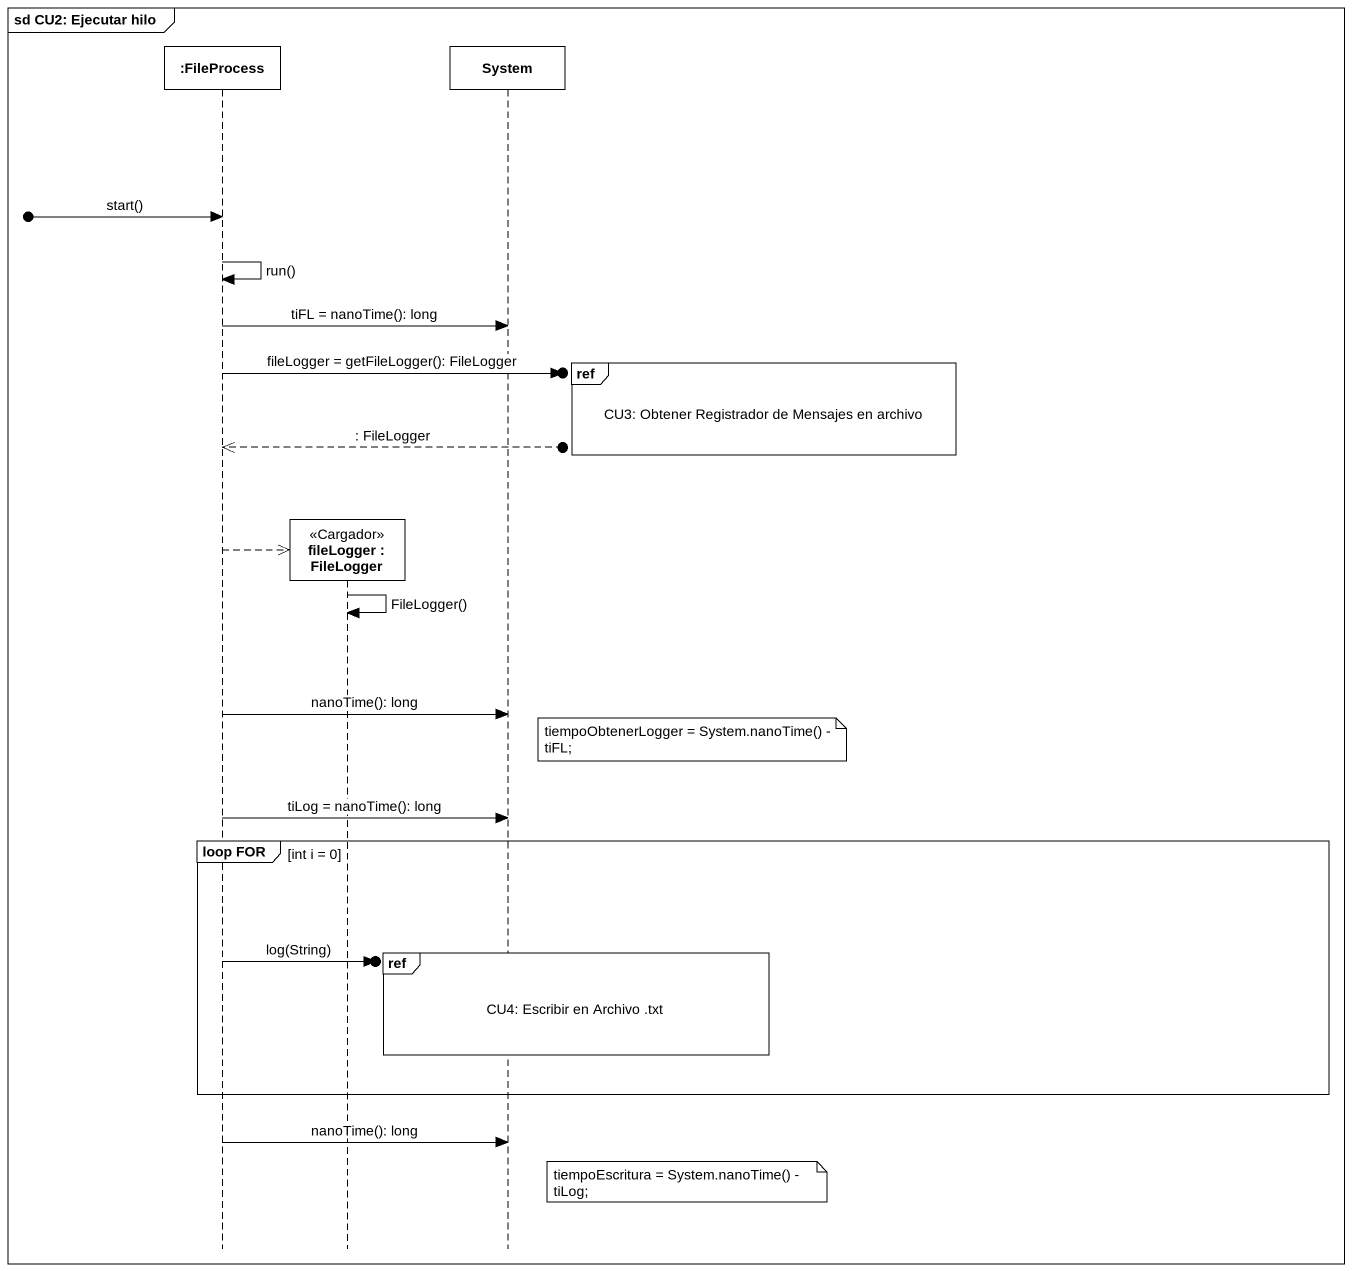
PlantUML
@startuml
mainframe sd CU2: Ejecutar hilo
hide footbox
participant ":FileProcess" as FileProcess
participant "fileLogger : FileLogger" as fileLogger <<Cargador>>
participant System

[o-> FileProcess : start()
FileProcess -> FileProcess : run()
FileProcess -> System : tiFL = nanoTime(): long
ref over System : CU3: Obtener Registrador de Mensajes en archivo
FileProcess ->o] : fileLogger = getFileLogger(): FileLogger
FileProcess <<--o] : : FileLogger
FileProcess -->> fileLogger **
fileLogger -> fileLogger : FileLogger()
FileProcess -> System : nanoTime(): long
note right of System : tiempoObtenerLogger = System.nanoTime() - tiFL;
FileProcess -> System : tiLog = nanoTime(): long
group loop FOR [int i = 0]
  ref over System : CU4: Escribir en Archivo .txt
  FileProcess ->o] : log(String)
end
FileProcess -> System : nanoTime(): long
note right of System : tiempoEscritura = System.nanoTime() - tiLog;
@enduml
